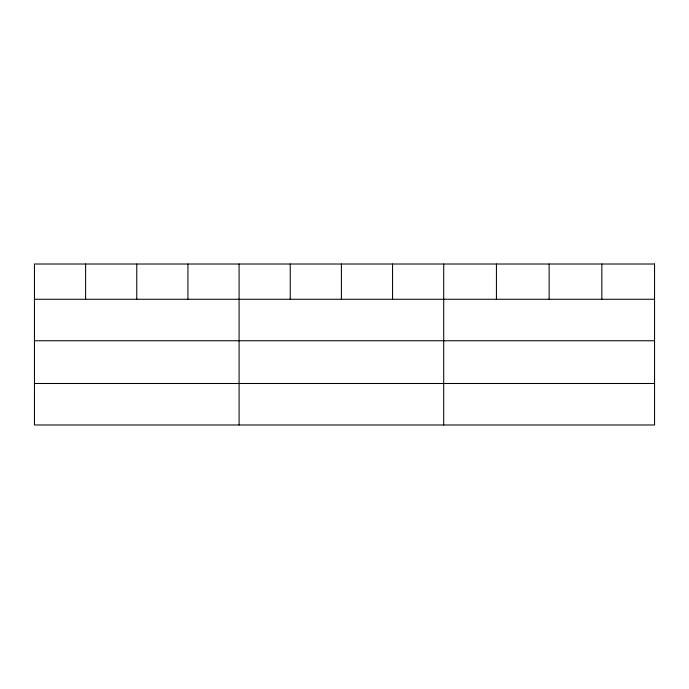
<?xml version="1.0" encoding="UTF-8"?>
<svg xmlns="http://www.w3.org/2000/svg" width="689" height="689" viewBox="0 0 689 689"><rect width="100%" height="100%" fill="white"/><g stroke="black" fill="none" stroke-linecap="round" stroke-linejoin="round"><path stroke-width="1.03" d="M34.45 299.267L654.55 299.267M34.45 340.754L654.55 340.754M34.45 383.497L654.55 383.497M601.841 264.016L601.841 299.267M549.133 264.016L549.133 299.267M496.424 264.016L496.424 299.267M443.716 264.016L443.716 424.984M392.558 264.016L392.558 299.267M341.399 264.016L341.399 299.267M290.241 264.016L290.241 299.267M239.083 264.016L239.083 424.984M187.925 264.016L187.925 299.267M136.767 264.016L136.767 299.267M85.608 264.016L85.608 299.267M654.55 264.016L34.45 264.016L34.45 424.984L654.55 424.984L654.55 264.016"/></g></svg>
